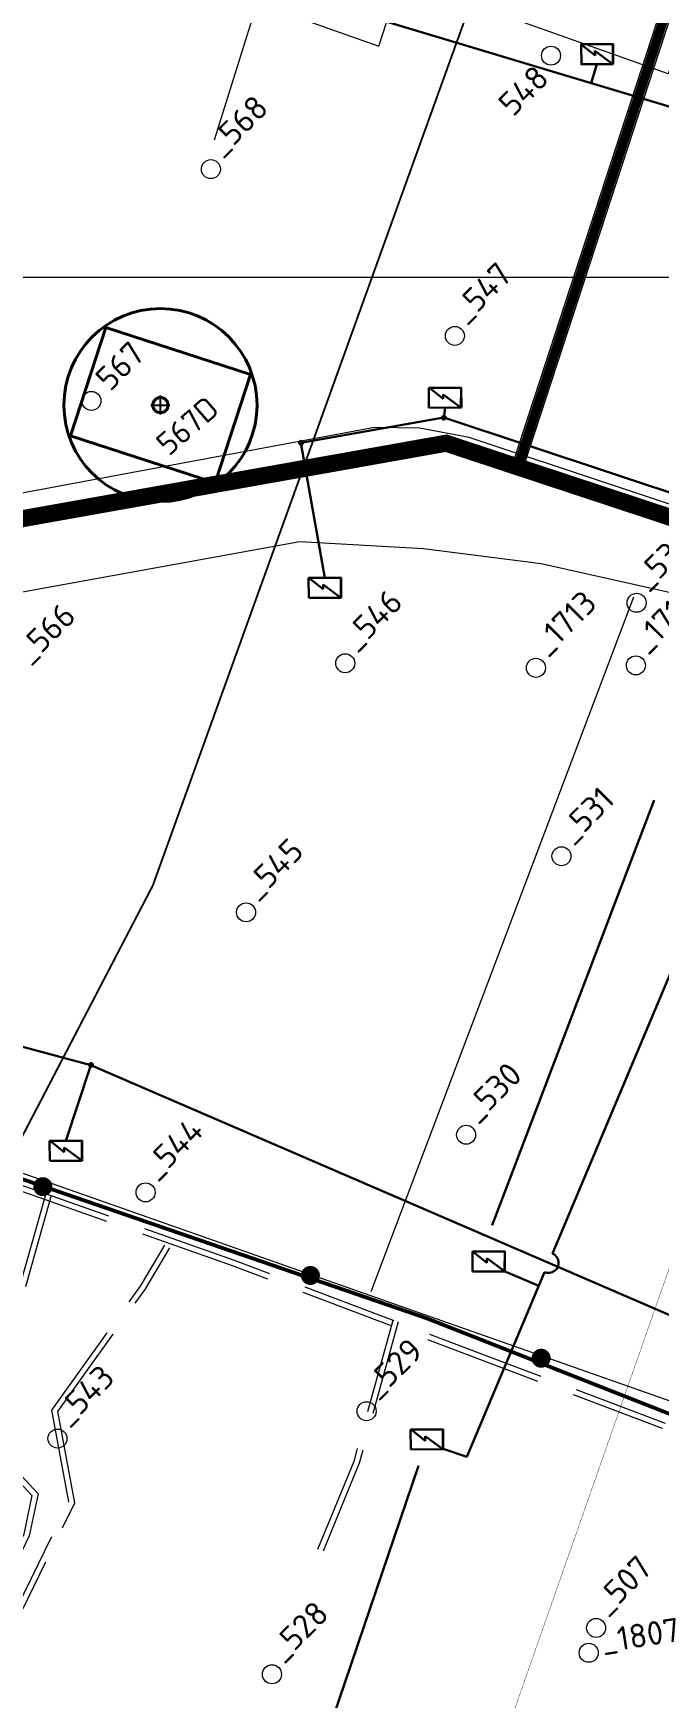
# Model space of a CAD drawing. Header units: millimetres. Extents: x 519 to 9564855, y -810 to 5021775.
# Drawn here: x 9530369 to 9530698, y 4999253 to 5000128 of the extents above; entities that cross this region are included whole.
import ezdxf
from ezdxf.enums import TextEntityAlignment as Align

# ---------------------------------------------------------------- set-up
doc = ezdxf.new("R2010")
doc.units = ezdxf.units.MM
doc.header["$LTSCALE"] = 2
doc.header["$MEASUREMENT"] = 0
doc.header["$PDMODE"] = 2
doc.header["$PDSIZE"] = 5
doc.linetypes.add('92051501$0$GROUND2', pattern=[35, 25, -10])
for name, color, linetype in [('GRID_PULKOVO', 7, 'Continuous'), ('OilColl&Flowlines', 3, 'Continuous'), ('OLD WELLS(dr.bfr2000)', 24, 'Continuous'), ('PPLINE_WAT', 7, 'WTR_LINE'), ('ROAD_ASF', 9, 'Continuous'), ('ROAD_GROUND', 9, 'Continuous'), ('vodovod', 5, 'Continuous'), ('Скважины на 2014 год', 70, 'Continuous')]:
    doc.layers.add(name, color=color, linetype=linetype)
for name, color, linetype, lineweight in [('SteamInjInfrastructure', 25, 'Continuous', 100), ('Оптиковолоконный кабель', 220, 'CAB6', 20), ('Скважины на 2024 год-125', 10, 'Continuous', 40), ('Электро', 1, 'Continuous', 30), ('Электроснаб', 1, 'Continuous', 18), ('Электроснабжене', 1, 'Continuous', 18)]:
    doc.layers.add(name, color=color, linetype=linetype, lineweight=lineweight)
doc.styles.add('92051501$0$STANDARD', font='simplex.shx')
doc.styles.add('Elect', font='isocpeur.ttf')
doc.styles.get("Standard").update_dxf_attribs({"font": 'isocpeur.ttf', "width": 0.5})
doc.linetypes.add('CAB', pattern='A,0.7,-0.43403,["K",Standard,S=0.9,R=0,X=-0.4,Y=-0.3],-0.8', length=1.93403)
doc.linetypes.add('CAB6', pattern='A,0.9,-0.9,["6",Standard,S=0.9,R=0,X=-0.8,Y=-0.4],11', length=12.8)
doc.linetypes.add('STM_LINE', pattern='A,0.5,-0.2,["S",92051501$0$STANDARD,S=0.1,R=0,X=-0.1,Y=-0.05],-0.05', length=0.75)
doc.linetypes.add('WTR_LINE', pattern='A,0.5,-0.2,["W",92051501$0$STANDARD,S=0.1,R=0,X=-0.1,Y=-0.05],-0.05', length=0.75)

msp = doc.modelspace()

# ---------------------------------------------------------------- linework, layer by layer
at = {"color": 6, "lineweight": 0}
msp.add_line((9530684.375, 4999831.764), (9530546.39907, 4999466.30887), dxfattribs=at)
at = {"layer": 'GRID_PULKOVO', "lineweight": 0}
msp.add_line((9519000, 5000000), (9533000, 5000000), dxfattribs=at)
at = {"layer": 'OilColl&Flowlines', "color": 6, "linetype": 'ByBlock', "lineweight": 0, "ltscale": 2, "const_width": 1}
for points in [[(9530850.24773, 5000842.6007), (9530431.8, 4999680.1)], [(9530431.8, 4999680.1), (9530248.3, 4999327.2)]]:
    msp.add_lwpolyline(points, dxfattribs=at)
at = {"layer": 'OilColl&Flowlines', "lineweight": 0, "const_width": 2}
msp.add_lwpolyline([(9530807.76635, 4999360.99414), (9530575.437, 4999452.555), (9530117.037, 4999610.455), (9530188.637, 4999808.955), (9530167.037, 4999981.955), (9530165.837, 4999982.555), (9530164.837, 4999982.955), (9530155.337, 4999986.355)], dxfattribs=at)
at = {"layer": 'OilColl&Flowlines', "lineweight": 0, "const_width": 5}
for points in [[(9530374.29725, 4999524.17775, 1), (9530373.76861, 4999519.20577, 1)], [(9530514.84328, 4999477.47766, 1), (9530514.31464, 4999472.50568, 1)], [(9530636.08834, 4999433.93302, 1), (9530635.5597, 4999428.96105, 1)]]:
    msp.add_lwpolyline(points, format="xyb", close=True, dxfattribs=at)
at = {"layer": 'OLD WELLS(dr.bfr2000)', "lineweight": 0}
for centre in [(9530641, 5000116.6), (9530462.3, 5000056.9), (9530590.5, 4999969.2), (9530399.5, 4999935), (9530686, 4999828.8), (9530532.9, 4999797), (9530633.1, 4999794.6), (9530685.6, 4999795.9), (9530646.5, 4999695.5), (9530480.8, 4999666), (9530596.4, 4999549), (9530428, 4999518.7), (9530544.1, 4999403.6), (9530381.7, 4999389.2), (9530664.7, 4999289.6), (9530660.8, 4999276.5), (9530494.4, 4999265.2)]:
    msp.add_circle(centre, 5, dxfattribs=at)
at = {"layer": 'PPLINE_WAT', "color": 5, "lineweight": 0, "ltscale": 2}
msp.add_lwpolyline([(9529678.04536, 4999710.05417), (9530509.067, 4999861.038), (9530574.027, 4999857.44), (9530635.798, 4999849.551), (9530710.92893, 4999832.69702), (9530791.425, 4999806.726), (9532887.30423, 4999049.66301), (9532891.568, 4999047.93), (9533000, 4999292.00293)], dxfattribs=at)
at = {"layer": 'ROAD_ASF', "lineweight": 0}
for points in [[(9527471.737, 5000612.155), (9528114.237, 5000305.255), (9528224.27506, 5000249.28525), (9528335.537, 5000202.055), (9528421.137, 5000169.955), (9528505.837, 5000135.055), (9528829.3486, 4999985.87043), (9528955.937, 4999924.355), (9529196.66831, 4999811.28542), (9529419.237, 4999708.655), (9529520.637, 4999719.755), (9530585.637, 4999909.655), (9531033.137, 4999761.655), (9531135.537, 4999721.455), (9531245.537, 4999676.155), (9531543.14748, 4999569.50724)], [(9527474.32311, 5000617.56906), (9528116.89056, 5000310.63684), (9528226.81042, 5000254.72721), (9528337.76363, 5000207.62802), (9528423.33384, 5000175.53919), (9528508.23721, 5000140.55539), (9528831.91636, 4999991.29355), (9528958.52373, 4999929.76891), (9529199.19997, 4999816.72519), (9529420.2383, 4999714.80045), (9529519.78295, 4999725.69735), (9530586.07899, 4999915.82845), (9531035.1768, 4999767.30001), (9531137.77581, 4999727.02189), (9531247.69257, 4999681.75617), (9532796.3991, 4999126.78216), (9532853.27595, 4999098.34373), (9532865.72759, 4999063.50198), (9532802.29469, 4998894.888), (9532387.6961, 4997953.31546)]]:
    msp.add_lwpolyline(points, dxfattribs=at)
at = {"layer": 'ROAD_GROUND', "lineweight": 0}
for points in [[(9530621.57994, 4999904.05906), (9530741.93474, 5000273.51016), (9530649.83657, 5000319.8034), (9530558.12452, 5000662.66073), (9530588.64365, 5000775.91615)], [(9530627.28486, 4999902.20059), (9530749.237, 5000276.555), (9530654.937, 5000323.955), (9530564.337, 5000662.655), (9530594.437, 5000774.355)]]:
    msp.add_lwpolyline(points, dxfattribs=at)
at = {"layer": 'ROAD_GROUND', "lineweight": 0, "const_width": 5}
msp.add_lwpolyline([(9530624.4324, 4999903.12982), (9530745.58587, 5000275.03258), (9530652.38679, 5000321.8792), (9530561.23076, 5000662.65787), (9530591.54033, 5000775.13557)], dxfattribs=at)
at = {"layer": 'ROAD_GROUND', "color": 8, "lineweight": 0, "const_width": 9}
msp.add_lwpolyline([(9527473.0333, 5000614.86048), (9528115.56378, 5000307.94592), (9528225.54274, 5000252.00623), (9528336.65031, 5000204.84151), (9528422.23542, 5000172.7471), (9528507.0371, 5000137.8052), (9528830.63248, 4999988.58199), (9528957.24834, 4999927.05352), (9529197.94374, 4999814.00088), (9529419.73765, 4999711.72773), (9529520.20998, 4999722.72618), (9530585.85799, 4999912.74173), (9531034.1569, 4999764.47751), (9531136.65641, 4999724.23844), (9531246.61478, 4999678.95558), (9532795.21805, 4999124.01858), (9532850.85648, 4999096.19937), (9532862.5323, 4999063.52849), (9532799.51584, 4998896.0215), (9532384.95048, 4997954.52443)], dxfattribs=at)
at = {"layer": 'ROAD_GROUND', "linetype": '92051501$0$GROUND2', "lineweight": 0}
for points in [[(9531004.22578, 4999451.42408), (9530970.537, 4999376.655), (9530920.837, 4999286.655), (9530896.237, 4999298.555), (9530873.31154, 4999306.84464), (9530832.137, 4999347.455), (9530624.137, 4999426.255), (9530474.737, 4999482.855), (9530323.037, 4999536.455), (9530189.337, 4999581.355), (9530142.637, 4999597.455), (9530123.537, 4999591.455), (9530077.837, 4999475.255), (9530048.137, 4999394.455), (9530034.037, 4999355.755)], [(9531006.96096, 4999450.19168), (9530973.2221, 4999375.31147), (9530922.08921, 4999282.71669), (9530895.07061, 4999295.78666), (9530871.67305, 4999304.24701), (9530830.48155, 4999344.87409), (9530623.07389, 4999423.44969), (9530473.70574, 4999480.03762), (9530322.05969, 4999533.61856), (9530188.37056, 4999578.51491), (9530142.59338, 4999594.29676), (9530125.80405, 4999589.02262), (9530080.64118, 4999474.18836), (9530050.95428, 4999393.424), (9530036.85574, 4999354.72802)], [(9530375.50952, 4999517.91494), (9530356.537, 4999450.255), (9530347.237, 4999396.155), (9530351.437, 4999377.355), (9530368.30142, 4999359.18272), (9530364.037, 4999338.955), (9530354.237, 4999318.655), (9530353.637, 4999279.355), (9530390.74635, 4999355.44425), (9530381.837, 4999403.455), (9530427.837, 4999467.655), (9530440.737, 4999489.455)], [(9530378.39811, 4999517.10495), (9530359.4674, 4999449.59412), (9530350.29403, 4999396.23076), (9530354.18792, 4999378.80097), (9530371.55745, 4999360.0844), (9530366.89723, 4999337.97924), (9530357.22654, 4999317.94709), (9530356.84217, 4999292.7707), (9530387.61615, 4999355.86987), (9530378.65425, 4999404.16378), (9530425.32197, 4999469.29568), (9530438.15516, 4999490.98279)], [(9530557.82799, 4999451.37609), (9530537.337, 4999377.155), (9530516.437, 4999326.155)], [(9530560.71981, 4999450.57771), (9530540.18103, 4999376.18355), (9530519.21295, 4999325.01741)]]:
    msp.add_lwpolyline(points, dxfattribs=at)
at = {"layer": 'SteamInjInfrastructure', "color": 6, "linetype": 'STM_LINE', "lineweight": 0, "ltscale": 15}
msp.add_line((9530900.27681, 4999339.42056), (9530122.141, 4999613.797), dxfattribs=at)
at = {"layer": 'vodovod', "linetype": 'WTR_LINE', "lineweight": 0, "ltscale": 5, "const_width": 0.2, "elevation": -8.49546}
msp.add_lwpolyline([(9530874.60274, 5000116.82582), (9530713.5697, 4999649.86496), (9530740.56833, 4999585.67768), (9530583.71638, 4999137.87069), (9530086.28228, 4999314.10839), (9530240.27257, 4999756.28606), (9530196.17035, 4999770.3816)], dxfattribs=at)
at = {"layer": 'Оптиковолоконный кабель', "linetype": 'CAB', "lineweight": 0, "ltscale": 0.5, "elevation": -37.2261}
msp.add_lwpolyline([(9531490.1621, 4999598.2241), (9531158.3562, 4999721.9177), (9531066.8075, 4999758.8072), (9531030.3198, 4999773.1715), (9530905.0902, 4999813.4667), (9530597.9783, 4999915.6749), (9530571.9531, 4999920.59), (9530548.2961, 4999920.9237), (9530281.0979, 4999871.2053), (9529883.41911, 4999796.94718)], dxfattribs=at)
at = {"layer": 'Скважины на 2014 год', "color": 0, "linetype": 'ByBlock', "lineweight": 0}
for points in [[(9530627.08003, 5000133.78441), (9530647.1235, 5000190.33756), (9530722.52771, 5000163.61293), (9530702.48423, 5000107.05978), (9530627.08003, 5000133.78441)], [(9530487.37885, 5000182.75088), (9530475.17901, 5000148.32874), (9530550.58322, 5000121.60411), (9530556.57855, 5000140.05585)]]:
    msp.add_lwpolyline(points, dxfattribs=at)
at = {"layer": 'Скважины на 2024 год-125', "color": 9, "true_color": 0xc7c8ca}
msp.add_lwpolyline([(9530388.48723, 4999916.62898), (9530464.57175, 4999891.90762), (9530483.11277, 4999948.97102), (9530407.02825, 4999973.69238)], close=True, dxfattribs=at)
msp.add_circle((9530435.8, 4999932.8), 50.73408, dxfattribs=at)
at = {"layer": 'Скважины на 2024 год-125', "color": 9, "ltscale": 50, "true_color": 0xc7c8ca}
msp.add_circle((9530435.8, 4999932.8), 4, dxfattribs=at)
at = {"layer": 'Скважины на 2024 год-125', "color": 9, "lineweight": 25, "true_color": 0xc7c8ca}
msp.add_point((9530435.8, 4999932.8), dxfattribs=at)
at = {"layer": 'Электро'}
for p, q in [((9530207.08405, 5000238.9631), (9531059.71527, 4999982.67929, 25.85)), ((9530656.56051, 5000122.62907, 13.79353), (9530673.60894, 5000122.73341, 13.79353)), ((9530673.51169, 5000122.63496, 13.79353), (9530656.91609, 5000122.53339, 13.79353)), ((9530656.91609, 5000122.53339, 13.79353), (9530664.12787, 5000116.70616, 13.79353)), ((9530656.98079, 5000111.96104, 13.79353), (9530656.91609, 5000122.53339, 13.79353)), ((9530664.12787, 5000116.70616, 13.79353), (9530664.11333, 5000119.08139, 13.79353)), ((9530664.11333, 5000119.08139, 13.79353), (9530673.438, 5000112.19249, 13.79353)), ((9530673.438, 5000112.19249, 13.79353), (9530673.51169, 5000122.63496, 13.79353)), ((9530673.60894, 5000122.73341, 13.79353), (9530673.67364, 5000112.16105, 13.79353)), ((9530673.67364, 5000112.16105, 13.79353), (9530656.62521, 5000112.05672, 13.79353)), ((9530641.74945, 4999486.54403, 0), (9530842.41963, 4999964.37891, 0)), ((9530576.82527, 4999941.92682), (9530593.8737, 4999942.03116)), ((9530576.88997, 4999931.35447), (9530576.82527, 4999941.92682)), ((9530593.77645, 4999941.93271), (9530577.18085, 4999941.83114)), ((9530577.18085, 4999941.83114), (9530584.39263, 4999936.00391)), ((9530584.39263, 4999936.00391), (9530584.37809, 4999938.37914)), ((9530584.37809, 4999938.37914), (9530593.70276, 4999931.49024)), ((9530593.70276, 4999931.49024), (9530593.77645, 4999941.93271)), ((9530593.8737, 4999942.03116), (9530593.93841, 4999931.4588)), ((9530593.93841, 4999931.4588), (9530576.88997, 4999931.35447)), ((9530584.69341, 4999926.22757, 0), (9530585.41419, 4999931.40664)), ((9530509.64325, 4999912.95463, 0), (9530584.69341, 4999926.22757, 0)), ((9530584.69341, 4999926.22757, 0), (9530796.80598, 4999855.76391, 0)), ((9530522.19649, 4999841.97831), (9530509.6438, 4999912.95445, 0)), ((9530513.67228, 4999841.92614), (9530530.72071, 4999842.03047)), ((9530513.73698, 4999831.35379), (9530513.67228, 4999841.92614)), ((9530530.62345, 4999841.93202), (9530514.02785, 4999841.83046)), ((9530514.02785, 4999841.83046), (9530521.23963, 4999836.00323)), ((9530530.54976, 4999831.48956), (9530530.62345, 4999841.93202)), ((9530530.72071, 4999842.03047), (9530530.78541, 4999831.45812)), ((9530530.78541, 4999831.45812), (9530513.73698, 4999831.35379)), ((9530521.23963, 4999836.00323), (9530521.2251, 4999838.37846)), ((9530521.2251, 4999838.37846), (9530530.54976, 4999831.48956)), ((9530610.07419, 4999501.42452, 0), (9530695.15115, 4999724.95165, 0)), ((9530044.15245, 4999680.76747, -0.00006), (9530399.27825, 4999585.67414, 0)), ((9530386.10915, 4999545.87412, 0), (9530399.27825, 4999585.67414, 0)), ((9530399.27825, 4999585.67414, 0), (9530755.42755, 4999431.62337, 0)), ((9530377.58493, 4999545.82195, 0), (9530394.63337, 4999545.92629, 0)), ((9530377.64964, 4999535.2496, 0), (9530377.58493, 4999545.82195, 0)), ((9530394.53611, 4999545.82784, 0), (9530377.94051, 4999545.72628, 0)), ((9530377.94051, 4999545.72628, 0), (9530385.15229, 4999539.89904, 0)), ((9530385.15229, 4999539.89904, 0), (9530385.13776, 4999542.27428, 0)), ((9530385.13776, 4999542.27428, 0), (9530394.46242, 4999535.38538, 0)), ((9530394.46242, 4999535.38538, 0), (9530394.53611, 4999545.82784, 0)), ((9530394.63337, 4999545.92629, 0), (9530394.69807, 4999535.35394, 0)), ((9530394.69807, 4999535.35394, 0), (9530377.64964, 4999535.2496, 0)), ((9530599.71064, 4999487.59945, 0), (9530616.75907, 4999487.70379, 0)), ((9530599.77534, 4999477.0271, 0), (9530599.71064, 4999487.59945, 0)), ((9530616.66182, 4999487.60534, 0), (9530600.06622, 4999487.50377, 0)), ((9530600.06622, 4999487.50377, 0), (9530607.278, 4999481.67654, 0)), ((9530607.278, 4999481.67654, 0), (9530607.26346, 4999484.05177, 0)), ((9530607.26346, 4999484.05177, 0), (9530616.58812, 4999477.16288, 0)), ((9530616.58812, 4999477.16288, 0), (9530616.66182, 4999487.60534, 0)), ((9530616.75907, 4999487.70379, 0), (9530616.82377, 4999477.13144, 0)), ((9530596.85701, 4999379.64637, 0), (9530637.61856, 4999476.70758, 0)), ((9530616.82377, 4999477.13144, 0), (9530599.77534, 4999477.0271, 0)), ((9530616.4331, 4999477.17032, 0), (9530634.60757, 4999469.53782, 0)), ((9530567.26473, 4999394.00607, 0), (9530584.31316, 4999394.11041, 0)), ((9530567.32943, 4999383.43372, 0), (9530567.26473, 4999394.00607, 0)), ((9530584.21591, 4999394.01196, 0), (9530567.62031, 4999393.9104, 0)), ((9530567.62031, 4999393.9104, 0), (9530574.83209, 4999388.08316, 0)), ((9530584.14221, 4999383.5695, 0), (9530584.21591, 4999394.01196, 0)), ((9530584.31316, 4999394.11041, 0), (9530584.37786, 4999383.53806, 0)), ((9530574.83209, 4999388.08316, 0), (9530574.81755, 4999390.4584, 0)), ((9530574.81755, 4999390.4584, 0), (9530584.14221, 4999383.5695, 0)), ((9530584.31265, 4999383.79707, 0), (9530596.85701, 4999379.64637, 0)), ((9530571.42693, 4999374.90407, 0), (9530481.88661, 4999111.01509, 0)), ((9530584.37786, 4999383.53806, 0), (9530567.32943, 4999383.43372, 0))]:
    msp.add_line(p, q, dxfattribs=at)
at = {"layer": 'Электро', "ltscale": 25}
msp.add_line((9530665.14943, 5000112.10889, 13.79353), (9530662.04705, 5000102.21036, 13.79353), dxfattribs=at)
for centre, start, end in [((9530584.69286, 4999926.22775, 0), 162, 342), ((9530584.69286, 4999926.22775, 0), 342, 162), ((9530509.64325, 4999912.95463, 0), 162, 342), ((9530509.64325, 4999912.95463, 0), 342, 162), ((9530399.27771, 4999585.67432, 0), 162, 342), ((9530399.27771, 4999585.67432, 0), 342, 162)]:
    msp.add_arc(centre, 1, start, end, dxfattribs=at)
at = {"layer": 'Электро'}
msp.add_arc((9530639.6836, 4999481.62598, 0), 5.33432, 247.21968093, 67.21968103, dxfattribs=at)
at = {"layer": 'Электроснаб', "color": 1, "linetype": 'ByBlock', "lineweight": 0}
for p, q in [((9530207.08405, 5000238.9631), (9531059.71527, 4999982.67929, 25.85)), ((9530656.56051, 5000122.62907, 13.79353), (9530673.60894, 5000122.73341, 13.79353)), ((9530673.51169, 5000122.63496, 13.79353), (9530656.91609, 5000122.53339, 13.79353)), ((9530656.91609, 5000122.53339, 13.79353), (9530664.12787, 5000116.70616, 13.79353)), ((9530656.98079, 5000111.96104, 13.79353), (9530656.91609, 5000122.53339, 13.79353)), ((9530664.12787, 5000116.70616, 13.79353), (9530664.11333, 5000119.08139, 13.79353)), ((9530664.11333, 5000119.08139, 13.79353), (9530673.438, 5000112.19249, 13.79353)), ((9530673.438, 5000112.19249, 13.79353), (9530673.51169, 5000122.63496, 13.79353)), ((9530673.60894, 5000122.73341, 13.79353), (9530673.67364, 5000112.16105, 13.79353)), ((9530673.67364, 5000112.16105, 13.79353), (9530656.62521, 5000112.05672, 13.79353)), ((9530641.74945, 4999486.54403, 0), (9530842.41963, 4999964.37891, 0)), ((9530576.82527, 4999941.92682), (9530593.8737, 4999942.03116)), ((9530576.88997, 4999931.35447), (9530576.82527, 4999941.92682)), ((9530593.77645, 4999941.93271), (9530577.18085, 4999941.83114)), ((9530577.18085, 4999941.83114), (9530584.39263, 4999936.00391)), ((9530584.39263, 4999936.00391), (9530584.37809, 4999938.37914)), ((9530584.37809, 4999938.37914), (9530593.70276, 4999931.49024)), ((9530593.70276, 4999931.49024), (9530593.77645, 4999941.93271)), ((9530593.8737, 4999942.03116), (9530593.93841, 4999931.4588)), ((9530593.93841, 4999931.4588), (9530576.88997, 4999931.35447)), ((9530584.69341, 4999926.22757, 0), (9530585.41419, 4999931.40664)), ((9530509.64325, 4999912.95463, 0), (9530584.69341, 4999926.22757, 0)), ((9530584.69341, 4999926.22757, 0), (9530796.80598, 4999855.76391, 0)), ((9530522.19649, 4999841.97831), (9530509.6438, 4999912.95445, 0)), ((9530513.67228, 4999841.92614), (9530530.72071, 4999842.03047)), ((9530513.73698, 4999831.35379), (9530513.67228, 4999841.92614)), ((9530530.62345, 4999841.93202), (9530514.02785, 4999841.83046)), ((9530514.02785, 4999841.83046), (9530521.23963, 4999836.00323)), ((9530530.54976, 4999831.48956), (9530530.62345, 4999841.93202)), ((9530530.72071, 4999842.03047), (9530530.78541, 4999831.45812)), ((9530530.78541, 4999831.45812), (9530513.73698, 4999831.35379)), ((9530521.23963, 4999836.00323), (9530521.2251, 4999838.37846)), ((9530521.2251, 4999838.37846), (9530530.54976, 4999831.48956)), ((9530610.07419, 4999501.42452, 0), (9530695.15115, 4999724.95165, 0)), ((9530044.15245, 4999680.76747, -0.00006), (9530399.27825, 4999585.67414, 0)), ((9530386.10915, 4999545.87412, 0), (9530399.27825, 4999585.67414, 0)), ((9530399.27825, 4999585.67414, 0), (9530755.42755, 4999431.62337, 0)), ((9530377.58493, 4999545.82195, 0), (9530394.63337, 4999545.92629, 0)), ((9530377.64964, 4999535.2496, 0), (9530377.58493, 4999545.82195, 0)), ((9530394.53611, 4999545.82784, 0), (9530377.94051, 4999545.72628, 0)), ((9530377.94051, 4999545.72628, 0), (9530385.15229, 4999539.89904, 0)), ((9530385.15229, 4999539.89904, 0), (9530385.13776, 4999542.27428, 0)), ((9530385.13776, 4999542.27428, 0), (9530394.46242, 4999535.38538, 0)), ((9530394.46242, 4999535.38538, 0), (9530394.53611, 4999545.82784, 0)), ((9530394.63337, 4999545.92629, 0), (9530394.69807, 4999535.35394, 0)), ((9530394.69807, 4999535.35394, 0), (9530377.64964, 4999535.2496, 0)), ((9530599.71064, 4999487.59945, 0), (9530616.75907, 4999487.70379, 0)), ((9530599.77534, 4999477.0271, 0), (9530599.71064, 4999487.59945, 0)), ((9530616.66182, 4999487.60534, 0), (9530600.06622, 4999487.50377, 0)), ((9530600.06622, 4999487.50377, 0), (9530607.278, 4999481.67654, 0)), ((9530607.278, 4999481.67654, 0), (9530607.26346, 4999484.05177, 0)), ((9530607.26346, 4999484.05177, 0), (9530616.58812, 4999477.16288, 0)), ((9530616.58812, 4999477.16288, 0), (9530616.66182, 4999487.60534, 0)), ((9530616.75907, 4999487.70379, 0), (9530616.82377, 4999477.13144, 0)), ((9530596.85701, 4999379.64637, 0), (9530637.61856, 4999476.70758, 0)), ((9530616.82377, 4999477.13144, 0), (9530599.77534, 4999477.0271, 0)), ((9530616.4331, 4999477.17032, 0), (9530634.60757, 4999469.53782, 0)), ((9530567.26473, 4999394.00607, 0), (9530584.31316, 4999394.11041, 0)), ((9530567.32943, 4999383.43372, 0), (9530567.26473, 4999394.00607, 0)), ((9530584.21591, 4999394.01196, 0), (9530567.62031, 4999393.9104, 0)), ((9530567.62031, 4999393.9104, 0), (9530574.83209, 4999388.08316, 0)), ((9530584.14221, 4999383.5695, 0), (9530584.21591, 4999394.01196, 0)), ((9530584.31316, 4999394.11041, 0), (9530584.37786, 4999383.53806, 0)), ((9530574.83209, 4999388.08316, 0), (9530574.81755, 4999390.4584, 0)), ((9530574.81755, 4999390.4584, 0), (9530584.14221, 4999383.5695, 0)), ((9530584.31265, 4999383.79707, 0), (9530596.85701, 4999379.64637, 0)), ((9530571.42693, 4999374.90407, 0), (9530481.88661, 4999111.01509, 0)), ((9530584.37786, 4999383.53806, 0), (9530567.32943, 4999383.43372, 0))]:
    msp.add_line(p, q, dxfattribs=at)
at = {"layer": 'Электроснаб', "color": 1, "linetype": 'ByBlock', "lineweight": 0, "ltscale": 25}
for centre, start, end in [((9530584.69286, 4999926.22775, 0), 162, 342), ((9530584.69286, 4999926.22775, 0), 342, 162), ((9530399.27771, 4999585.67432, 0), 162, 342), ((9530399.27771, 4999585.67432, 0), 342, 162)]:
    msp.add_arc(centre, 1, start, end, dxfattribs=at)
at = {"layer": 'Электроснаб', "color": 1, "linetype": 'ByBlock', "lineweight": 0}
msp.add_arc((9530639.6836, 4999481.62598, 0), 5.33432, 247.21968093, 67.21968103, dxfattribs=at)
at = {"layer": 'Электроснабжене', "color": 1, "linetype": 'ByBlock', "lineweight": 0}
for p, q in [((9530207.08405, 5000238.9631), (9531059.71527, 4999982.67929, 25.85)), ((9530656.56051, 5000122.62907, 13.79353), (9530673.60894, 5000122.73341, 13.79353)), ((9530673.51169, 5000122.63496, 13.79353), (9530656.91609, 5000122.53339, 13.79353)), ((9530656.91609, 5000122.53339, 13.79353), (9530664.12787, 5000116.70616, 13.79353)), ((9530656.98079, 5000111.96104, 13.79353), (9530656.91609, 5000122.53339, 13.79353)), ((9530664.12787, 5000116.70616, 13.79353), (9530664.11333, 5000119.08139, 13.79353)), ((9530664.11333, 5000119.08139, 13.79353), (9530673.438, 5000112.19249, 13.79353)), ((9530673.438, 5000112.19249, 13.79353), (9530673.51169, 5000122.63496, 13.79353)), ((9530673.60894, 5000122.73341, 13.79353), (9530673.67364, 5000112.16105, 13.79353)), ((9530673.67364, 5000112.16105, 13.79353), (9530656.62521, 5000112.05672, 13.79353)), ((9530641.74945, 4999486.54403, 0), (9530842.41963, 4999964.37891, 0)), ((9530576.82527, 4999941.92682), (9530593.8737, 4999942.03116)), ((9530576.88997, 4999931.35447), (9530576.82527, 4999941.92682)), ((9530593.77645, 4999941.93271), (9530577.18085, 4999941.83114)), ((9530577.18085, 4999941.83114), (9530584.39263, 4999936.00391)), ((9530584.39263, 4999936.00391), (9530584.37809, 4999938.37914)), ((9530584.37809, 4999938.37914), (9530593.70276, 4999931.49024)), ((9530593.70276, 4999931.49024), (9530593.77645, 4999941.93271)), ((9530593.8737, 4999942.03116), (9530593.93841, 4999931.4588)), ((9530593.93841, 4999931.4588), (9530576.88997, 4999931.35447)), ((9530584.69341, 4999926.22757, 0), (9530585.41419, 4999931.40664)), ((9530509.64325, 4999912.95463, 0), (9530584.69341, 4999926.22757, 0)), ((9530584.69341, 4999926.22757, 0), (9530796.80598, 4999855.76391, 0)), ((9530522.19649, 4999841.97831), (9530509.6438, 4999912.95445, 0)), ((9530513.67228, 4999841.92614), (9530530.72071, 4999842.03047)), ((9530513.73698, 4999831.35379), (9530513.67228, 4999841.92614)), ((9530530.62345, 4999841.93202), (9530514.02785, 4999841.83046)), ((9530514.02785, 4999841.83046), (9530521.23963, 4999836.00323)), ((9530530.54976, 4999831.48956), (9530530.62345, 4999841.93202)), ((9530530.72071, 4999842.03047), (9530530.78541, 4999831.45812)), ((9530530.78541, 4999831.45812), (9530513.73698, 4999831.35379)), ((9530521.23963, 4999836.00323), (9530521.2251, 4999838.37846)), ((9530521.2251, 4999838.37846), (9530530.54976, 4999831.48956)), ((9530610.07419, 4999501.42452, 0), (9530695.15115, 4999724.95165, 0)), ((9530044.15245, 4999680.76747, -0.00006), (9530399.27825, 4999585.67414, 0)), ((9530386.10915, 4999545.87412, 0), (9530399.27825, 4999585.67414, 0)), ((9530399.27825, 4999585.67414, 0), (9530755.42755, 4999431.62337, 0)), ((9530377.58493, 4999545.82195, 0), (9530394.63337, 4999545.92629, 0)), ((9530377.64964, 4999535.2496, 0), (9530377.58493, 4999545.82195, 0)), ((9530394.53611, 4999545.82784, 0), (9530377.94051, 4999545.72628, 0)), ((9530377.94051, 4999545.72628, 0), (9530385.15229, 4999539.89904, 0)), ((9530385.15229, 4999539.89904, 0), (9530385.13776, 4999542.27428, 0)), ((9530385.13776, 4999542.27428, 0), (9530394.46242, 4999535.38538, 0)), ((9530394.46242, 4999535.38538, 0), (9530394.53611, 4999545.82784, 0)), ((9530394.63337, 4999545.92629, 0), (9530394.69807, 4999535.35394, 0)), ((9530394.69807, 4999535.35394, 0), (9530377.64964, 4999535.2496, 0)), ((9530599.71064, 4999487.59945, 0), (9530616.75907, 4999487.70379, 0)), ((9530599.77534, 4999477.0271, 0), (9530599.71064, 4999487.59945, 0)), ((9530616.66182, 4999487.60534, 0), (9530600.06622, 4999487.50377, 0)), ((9530600.06622, 4999487.50377, 0), (9530607.278, 4999481.67654, 0)), ((9530607.278, 4999481.67654, 0), (9530607.26346, 4999484.05177, 0)), ((9530607.26346, 4999484.05177, 0), (9530616.58812, 4999477.16288, 0)), ((9530616.58812, 4999477.16288, 0), (9530616.66182, 4999487.60534, 0)), ((9530616.75907, 4999487.70379, 0), (9530616.82377, 4999477.13144, 0)), ((9530596.85701, 4999379.64637, 0), (9530637.61856, 4999476.70758, 0)), ((9530616.82377, 4999477.13144, 0), (9530599.77534, 4999477.0271, 0)), ((9530616.4331, 4999477.17032, 0), (9530634.60757, 4999469.53782, 0)), ((9530567.26473, 4999394.00607, 0), (9530584.31316, 4999394.11041, 0)), ((9530567.32943, 4999383.43372, 0), (9530567.26473, 4999394.00607, 0)), ((9530584.21591, 4999394.01196, 0), (9530567.62031, 4999393.9104, 0)), ((9530567.62031, 4999393.9104, 0), (9530574.83209, 4999388.08316, 0)), ((9530584.14221, 4999383.5695, 0), (9530584.21591, 4999394.01196, 0)), ((9530584.31316, 4999394.11041, 0), (9530584.37786, 4999383.53806, 0)), ((9530574.83209, 4999388.08316, 0), (9530574.81755, 4999390.4584, 0)), ((9530574.81755, 4999390.4584, 0), (9530584.14221, 4999383.5695, 0)), ((9530584.31265, 4999383.79707, 0), (9530596.85701, 4999379.64637, 0)), ((9530571.42693, 4999374.90407, 0), (9530481.88661, 4999111.01509, 0)), ((9530584.37786, 4999383.53806, 0), (9530567.32943, 4999383.43372, 0))]:
    msp.add_line(p, q, dxfattribs=at)
at = {"layer": 'Электроснабжене', "color": 1, "linetype": 'ByBlock', "lineweight": 0, "ltscale": 25}
msp.add_line((9530489.54779, 5000154.06017, 8.56371), (9530464.08506, 5000072.20956), dxfattribs=at)
for centre, start, end in [((9530584.69286, 4999926.22775, 0), 162, 342), ((9530584.69286, 4999926.22775, 0), 342, 162), ((9530399.27771, 4999585.67432, 0), 162, 342), ((9530399.27771, 4999585.67432, 0), 342, 162)]:
    msp.add_arc(centre, 1, start, end, dxfattribs=at)
at = {"layer": 'Электроснабжене', "color": 1, "linetype": 'ByBlock', "lineweight": 0}
msp.add_arc((9530639.6836, 4999481.62598, 0), 5.33432, 247.21968093, 67.21968103, dxfattribs=at)

# ---------------------------------------------------------------- texts
at = {"layer": 'OLD WELLS(dr.bfr2000)', "lineweight": 0, "style": 'Elect'}
for s, rotation, p in [(' 548', 44.99999992, (9530615.47381, 5000078.34905)), (' _568', 44.99999992, (9530462.3, 5000056.9)), (' _547', 44.99999992, (9530590.5, 4999969.2)), (' 567', 44.99999992, (9530403.77112, 4999933.85033)), (' _532', 44.99999992, (9530686, 4999828.8)), (' _546', 44.99999992, (9530532.9, 4999797)), (' _1713', 44.99999992, (9530633.1, 4999794.6)), (' _1711', 44.99999992, (9530685.6, 4999795.9)), (' _566', 44.99999992, (9530361.4, 4999790)), (' _531', 44.99999992, (9530646.5, 4999695.5)), (' _545', 44.99999992, (9530480.8, 4999666)), (' _530', 44.99999992, (9530596.4, 4999549)), (' _544', 44.99999992, (9530428, 4999518.7)), (' _529', 44.99999992, (9530544.1, 4999403.6)), (' _543', 44.99999992, (9530381.7, 4999389.2)), (' _507', 44.99999992, (9530664.7, 4999289.6)), (' _528', 44.99999992, (9530494.4, 4999265.2)), (' _1807', 9.00461597, (9530660.56802, 4999275.04931))]:
    msp.add_text(s, height=12.5, rotation=rotation, dxfattribs=at).set_placement(p)
at = {"layer": 'Скважины на 2024 год-125', "color": 9, "lineweight": 0, "true_color": 0xc7c8ca, "style": 'Elect'}
msp.add_text('567D', height=12, rotation=41, dxfattribs=at).set_placement((9530442.58553, 4999902.83087), align=Align.BOTTOM_LEFT)

doc.saveas('drawing.dxf')
